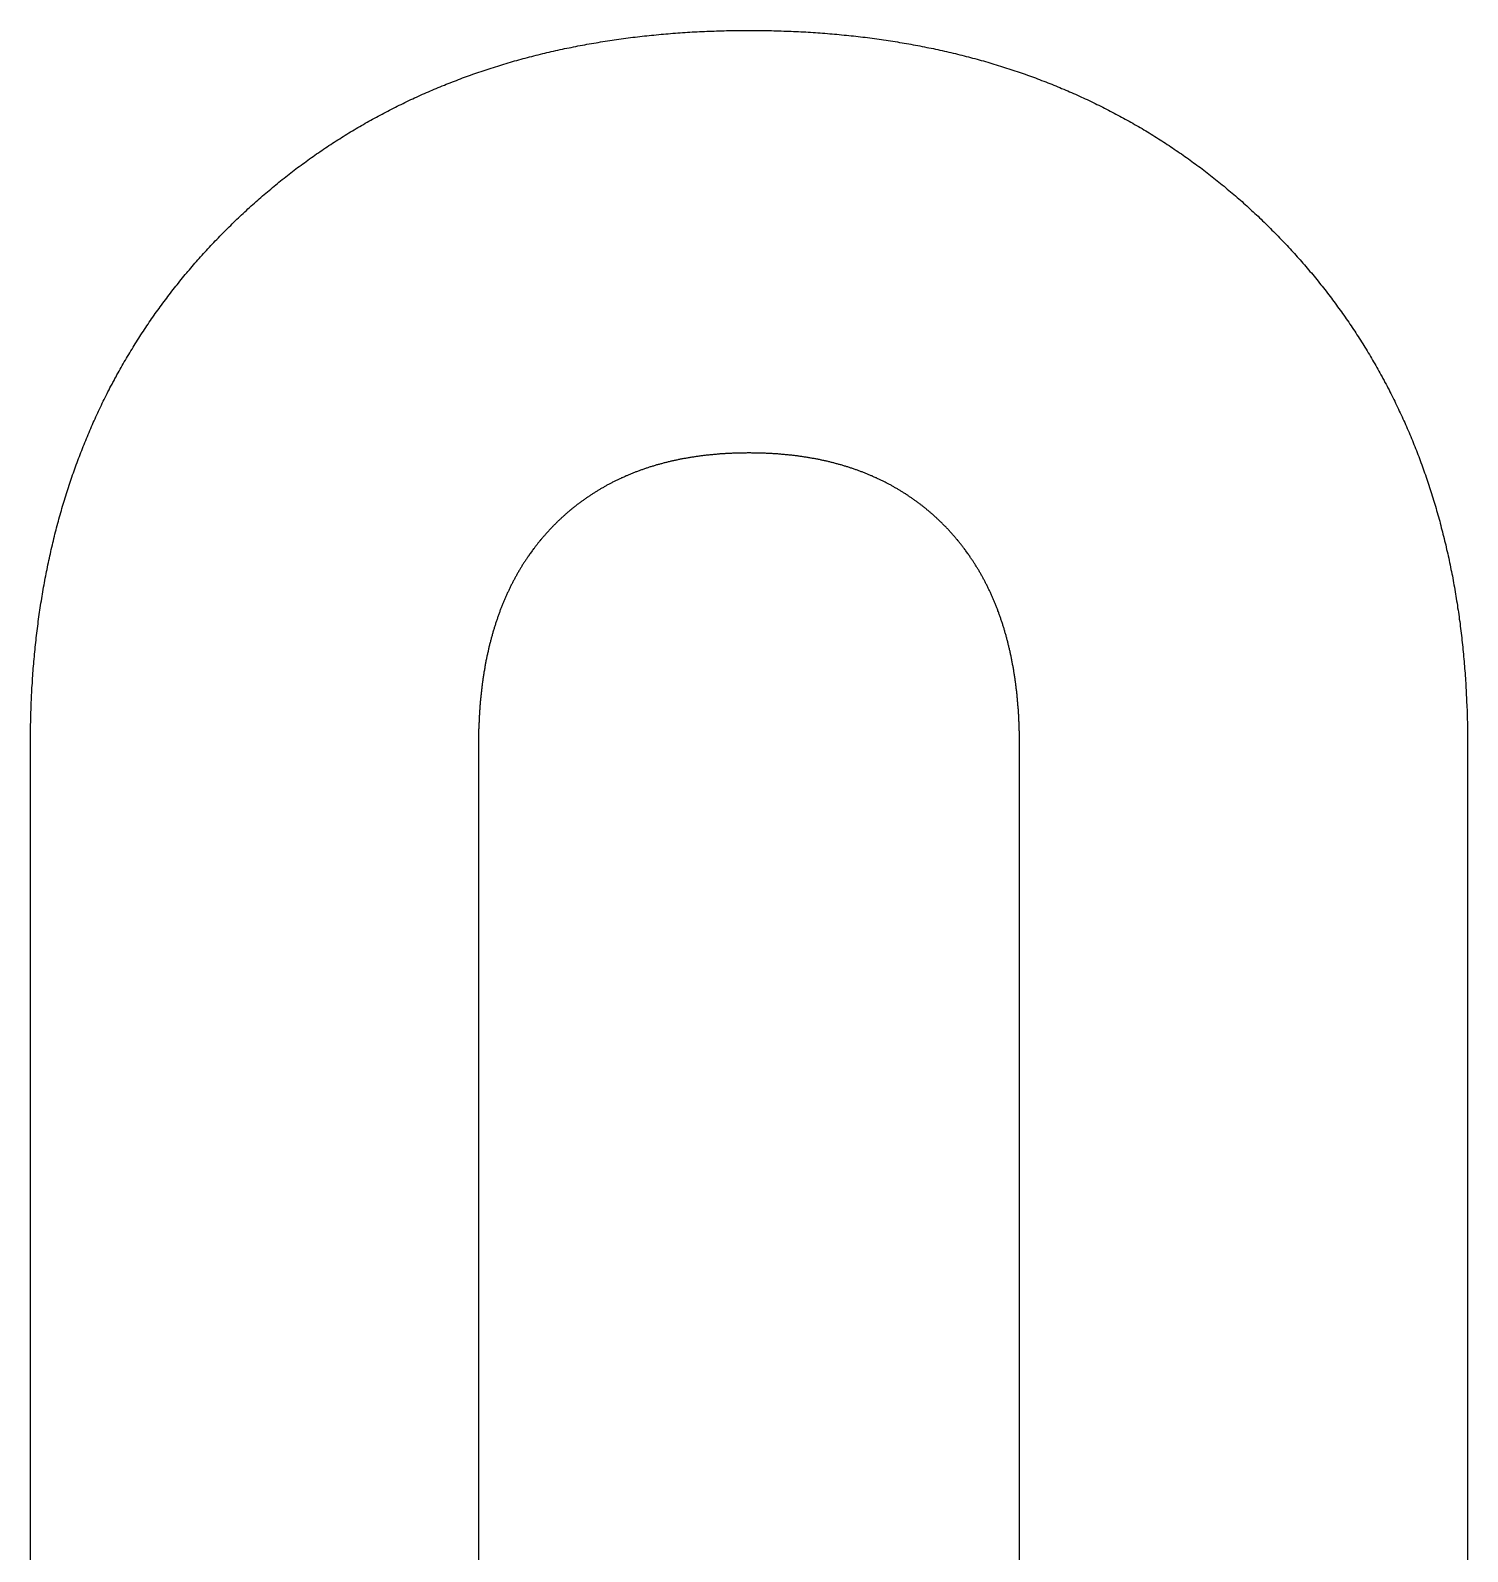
# Model space of a CAD drawing. Header units: millimetres. Extents: x -1211 to -100, y -1155 to 1320.
# Drawn here: x -761.5 to -749.36, y 1307.14 to 1320 of the extents above; entities that cross this region are included whole.
import ezdxf

# ---------------------------------------------------------------- set-up
doc = ezdxf.new("R2010")
doc.units = ezdxf.units.MM
doc.layers.get('0').update_dxf_attribs({"lineweight": 25, "true_color": 0xffffff})

msp = doc.modelspace()

# ---------------------------------------------------------------- linework, layer by layer
at = {"flags": 128}
for points in [[(-761.499, 1300.321), (-761.499, 1313.964), (-761.499, 1313.985), (-761.499, 1314.007), (-761.499, 1314.028), (-761.499, 1314.049), (-761.499, 1314.07), (-761.498, 1314.091), (-761.498, 1314.112), (-761.498, 1314.133), (-761.497, 1314.154), (-761.497, 1314.175), (-761.496, 1314.196), (-761.496, 1314.216), (-761.495, 1314.237), (-761.494, 1314.258), (-761.493, 1314.279), (-761.493, 1314.299), (-761.492, 1314.32), (-761.491, 1314.341), (-761.49, 1314.361), (-761.489, 1314.382), (-761.488, 1314.403), (-761.487, 1314.423), (-761.486, 1314.444), (-761.484, 1314.464), (-761.483, 1314.484), (-761.482, 1314.505), (-761.481, 1314.525), (-761.479, 1314.545), (-761.478, 1314.566), (-761.476, 1314.586), (-761.475, 1314.606), (-761.473, 1314.626), (-761.471, 1314.647), (-761.47, 1314.667), (-761.468, 1314.687), (-761.466, 1314.707), (-761.464, 1314.727), (-761.462, 1314.747), (-761.46, 1314.767), (-761.458, 1314.787), (-761.456, 1314.807), (-761.454, 1314.827), (-761.452, 1314.846), (-761.45, 1314.866), (-761.447, 1314.886), (-761.445, 1314.906), (-761.443, 1314.925), (-761.44, 1314.945), (-761.438, 1314.965), (-761.435, 1314.984), (-761.433, 1315.004), (-761.43, 1315.023), (-761.427, 1315.043), (-761.425, 1315.062), (-761.422, 1315.082), (-761.419, 1315.101), (-761.416, 1315.121), (-761.413, 1315.14), (-761.41, 1315.159), (-761.407, 1315.179), (-761.404, 1315.198), (-761.401, 1315.217), (-761.398, 1315.236), (-761.394, 1315.256), (-761.391, 1315.275), (-761.388, 1315.294), (-761.384, 1315.313), (-761.381, 1315.332), (-761.377, 1315.351), (-761.374, 1315.37), (-761.37, 1315.389), (-761.366, 1315.408), (-761.363, 1315.427), (-761.359, 1315.445), (-761.355, 1315.464), (-761.351, 1315.483), (-761.347, 1315.502), (-761.343, 1315.52), (-761.339, 1315.539), (-761.335, 1315.558), (-761.331, 1315.576), (-761.327, 1315.595), (-761.323, 1315.614), (-761.318, 1315.632), (-761.314, 1315.651), (-761.31, 1315.669), (-761.305, 1315.687), (-761.301, 1315.706), (-761.296, 1315.724), (-761.292, 1315.743), (-761.287, 1315.761), (-761.282, 1315.779), (-761.278, 1315.797), (-761.273, 1315.816), (-761.268, 1315.834), (-761.263, 1315.852), (-761.258, 1315.87), (-761.253, 1315.888), (-761.248, 1315.906), (-761.243, 1315.924), (-761.238, 1315.942), (-761.233, 1315.96), (-761.227, 1315.978), (-761.222, 1315.996), (-761.217, 1316.014), (-761.211, 1316.031), (-761.206, 1316.049), (-761.2, 1316.067), (-761.195, 1316.085), (-761.189, 1316.102), (-761.184, 1316.12), (-761.178, 1316.138), (-761.172, 1316.155), (-761.166, 1316.173), (-761.16, 1316.19), (-761.155, 1316.208), (-761.149, 1316.225), (-761.143, 1316.243), (-761.136, 1316.26), (-761.13, 1316.277), (-761.124, 1316.295), (-761.118, 1316.312), (-761.112, 1316.329), (-761.105, 1316.347), (-761.099, 1316.364), (-761.093, 1316.381), (-761.086, 1316.398), (-761.08, 1316.415), (-761.073, 1316.432), (-761.066, 1316.449), (-761.06, 1316.466), (-761.053, 1316.483), (-761.046, 1316.5), (-761.039, 1316.517), (-761.032, 1316.534), (-761.025, 1316.551), (-761.018, 1316.568), (-761.011, 1316.584), (-761.004, 1316.601), (-760.997, 1316.618), (-760.99, 1316.635), (-760.983, 1316.651), (-760.975, 1316.668), (-760.968, 1316.685), (-760.961, 1316.701), (-760.953, 1316.718), (-760.946, 1316.734), (-760.938, 1316.751), (-760.931, 1316.767), (-760.923, 1316.783), (-760.915, 1316.8), (-760.907, 1316.816), (-760.9, 1316.832), (-760.892, 1316.849), (-760.884, 1316.865), (-760.876, 1316.881), (-760.868, 1316.897), (-760.86, 1316.913), (-760.852, 1316.93), (-760.844, 1316.946), (-760.835, 1316.962), (-760.827, 1316.978), (-760.819, 1316.994), (-760.81, 1317.01), (-760.802, 1317.025), (-760.793, 1317.041), (-760.785, 1317.057), (-760.776, 1317.073), (-760.768, 1317.089), (-760.759, 1317.105), (-760.75, 1317.12), (-760.741, 1317.136), (-760.733, 1317.152), (-760.724, 1317.167), (-760.715, 1317.183), (-760.706, 1317.198), (-760.697, 1317.214), (-760.688, 1317.229), (-760.679, 1317.245), (-760.669, 1317.26), (-760.66, 1317.276), (-760.651, 1317.291), (-760.641, 1317.306), (-760.632, 1317.322), (-760.623, 1317.337), (-760.613, 1317.352), (-760.604, 1317.368), (-760.594, 1317.383), (-760.584, 1317.398), (-760.575, 1317.413), (-760.565, 1317.428), (-760.555, 1317.443), (-760.545, 1317.458), (-760.535, 1317.473), (-760.525, 1317.488), (-760.515, 1317.503), (-760.505, 1317.518), (-760.495, 1317.533), (-760.485, 1317.548), (-760.475, 1317.562), (-760.464, 1317.577), (-760.454, 1317.592), (-760.444, 1317.606), (-760.433, 1317.621), (-760.423, 1317.636), (-760.412, 1317.65), (-760.402, 1317.665), (-760.391, 1317.679), (-760.38, 1317.694), (-760.37, 1317.708), (-760.359, 1317.723), (-760.348, 1317.737), (-760.337, 1317.752), (-760.326, 1317.766), (-760.315, 1317.78), (-760.304, 1317.795), (-760.293, 1317.809), (-760.282, 1317.823), (-760.271, 1317.837), (-760.26, 1317.851), (-760.248, 1317.865), (-760.237, 1317.88), (-760.225, 1317.894), (-760.214, 1317.908), (-760.203, 1317.922), (-760.191, 1317.936), (-760.179, 1317.95), (-760.168, 1317.963), (-760.156, 1317.977), (-760.144, 1317.991), (-760.132, 1318.005), (-760.121, 1318.019), (-760.109, 1318.032), (-760.097, 1318.046), (-760.085, 1318.06), (-760.073, 1318.073), (-760.061, 1318.087), (-760.048, 1318.101), (-760.036, 1318.114), (-760.024, 1318.128), (-760.012, 1318.141), (-759.999, 1318.154), (-759.987, 1318.168), (-759.974, 1318.181), (-759.962, 1318.195), (-759.949, 1318.208), (-759.937, 1318.221), (-759.924, 1318.234), (-759.911, 1318.248), (-759.898, 1318.261), (-759.886, 1318.274), (-759.873, 1318.287), (-759.86, 1318.3), (-759.847, 1318.313), (-759.834, 1318.326), (-759.821, 1318.339), (-759.807, 1318.352), (-759.794, 1318.365), (-759.781, 1318.378), (-759.768, 1318.391), (-759.755, 1318.404), (-759.741, 1318.416), (-759.728, 1318.429), (-759.715, 1318.441), (-759.701, 1318.454), (-759.688, 1318.466), (-759.674, 1318.479), (-759.661, 1318.491), (-759.647, 1318.504), (-759.634, 1318.516), (-759.62, 1318.528), (-759.607, 1318.54), (-759.593, 1318.553), (-759.579, 1318.565), (-759.566, 1318.577), (-759.552, 1318.589), (-759.538, 1318.601), (-759.524, 1318.612), (-759.511, 1318.624), (-759.497, 1318.636), (-759.483, 1318.648), (-759.469, 1318.659), (-759.455, 1318.671), (-759.441, 1318.683), (-759.427, 1318.694), (-759.413, 1318.706), (-759.399, 1318.717), (-759.385, 1318.729), (-759.371, 1318.74), (-759.356, 1318.751), (-759.342, 1318.762), (-759.328, 1318.774), (-759.314, 1318.785), (-759.299, 1318.796), (-759.285, 1318.807), (-759.271, 1318.818), (-759.256, 1318.829), (-759.242, 1318.84), (-759.228, 1318.85), (-759.213, 1318.861), (-759.198, 1318.872), (-759.184, 1318.882), (-759.169, 1318.893), (-759.155, 1318.904), (-759.14, 1318.914), (-759.125, 1318.925), (-759.111, 1318.935), (-759.096, 1318.945), (-759.081, 1318.956), (-759.066, 1318.966), (-759.052, 1318.976), (-759.037, 1318.986), (-759.022, 1318.996), (-759.007, 1319.007), (-758.992, 1319.017), (-758.977, 1319.027), (-758.962, 1319.036), (-758.947, 1319.046), (-758.932, 1319.056), (-758.917, 1319.066), (-758.901, 1319.076), (-758.886, 1319.085), (-758.871, 1319.095), (-758.856, 1319.104), (-758.841, 1319.114), (-758.825, 1319.123), (-758.81, 1319.133), (-758.794, 1319.142), (-758.779, 1319.151), (-758.764, 1319.161), (-758.748, 1319.17), (-758.733, 1319.179), (-758.717, 1319.188), (-758.702, 1319.197), (-758.686, 1319.206), (-758.67, 1319.215), (-758.655, 1319.224), (-758.639, 1319.233), (-758.623, 1319.242), (-758.608, 1319.25), (-758.592, 1319.259), (-758.576, 1319.268), (-758.56, 1319.276), (-758.544, 1319.285), (-758.528, 1319.293), (-758.512, 1319.302), (-758.496, 1319.31), (-758.48, 1319.318), (-758.464, 1319.327), (-758.448, 1319.335), (-758.432, 1319.343), (-758.416, 1319.351), (-758.4, 1319.359), (-758.384, 1319.367), (-758.367, 1319.375), (-758.351, 1319.383), (-758.335, 1319.391), (-758.319, 1319.399), (-758.302, 1319.407), (-758.286, 1319.415), (-758.269, 1319.422), (-758.253, 1319.43), (-758.237, 1319.437), (-758.22, 1319.445), (-758.203, 1319.452), (-758.187, 1319.46), (-758.17, 1319.467), (-758.154, 1319.475), (-758.137, 1319.482), (-758.12, 1319.489), (-758.104, 1319.496), (-758.087, 1319.503), (-758.07, 1319.51), (-758.053, 1319.517), (-758.036, 1319.524), (-758.019, 1319.531), (-758.002, 1319.538), (-757.986, 1319.545), (-757.969, 1319.552), (-757.952, 1319.558), (-757.934, 1319.565), (-757.917, 1319.572), (-757.9, 1319.578), (-757.883, 1319.585), (-757.866, 1319.591), (-757.849, 1319.598), (-757.832, 1319.604), (-757.814, 1319.61), (-757.797, 1319.617), (-757.78, 1319.623), (-757.762, 1319.629), (-757.745, 1319.635), (-757.727, 1319.641), (-757.71, 1319.647), (-757.692, 1319.653), (-757.675, 1319.659), (-757.657, 1319.665), (-757.64, 1319.671), (-757.622, 1319.676), (-757.605, 1319.682), (-757.587, 1319.688), (-757.569, 1319.693), (-757.551, 1319.699), (-757.534, 1319.704), (-757.516, 1319.71), (-757.498, 1319.715), (-757.48, 1319.721), (-757.462, 1319.726), (-757.444, 1319.731), (-757.426, 1319.736), (-757.408, 1319.742), (-757.39, 1319.747), (-757.372, 1319.752), (-757.354, 1319.757), (-757.336, 1319.762), (-757.318, 1319.766), (-757.3, 1319.771), (-757.281, 1319.776), (-757.263, 1319.781), (-757.245, 1319.786), (-757.227, 1319.79), (-757.208, 1319.795), (-757.19, 1319.799), (-757.171, 1319.804), (-757.153, 1319.808), (-757.135, 1319.813), (-757.116, 1319.817), (-757.098, 1319.821), (-757.079, 1319.825), (-757.06, 1319.83), (-757.042, 1319.834), (-757.023, 1319.838), (-757.004, 1319.842), (-756.986, 1319.846), (-756.967, 1319.85), (-756.948, 1319.854), (-756.929, 1319.857), (-756.91, 1319.861), (-756.892, 1319.865), (-756.873, 1319.869), (-756.854, 1319.872), (-756.835, 1319.876), (-756.816, 1319.879), (-756.797, 1319.883), (-756.778, 1319.886), (-756.758, 1319.89), (-756.739, 1319.893), (-756.72, 1319.896), (-756.701, 1319.899), (-756.682, 1319.903), (-756.662, 1319.906), (-756.643, 1319.909), (-756.624, 1319.912), (-756.605, 1319.915), (-756.585, 1319.918), (-756.566, 1319.921), (-756.546, 1319.923), (-756.527, 1319.926), (-756.507, 1319.929), (-756.488, 1319.931), (-756.468, 1319.934), (-756.449, 1319.937), (-756.429, 1319.939), (-756.409, 1319.942), (-756.39, 1319.944), (-756.37, 1319.946), (-756.35, 1319.949), (-756.33, 1319.951), (-756.31, 1319.953), (-756.291, 1319.955), (-756.271, 1319.957), (-756.251, 1319.959), (-756.231, 1319.961), (-756.211, 1319.963), (-756.191, 1319.965), (-756.171, 1319.967), (-756.151, 1319.969), (-756.13, 1319.971), (-756.11, 1319.972), (-756.09, 1319.974), (-756.07, 1319.976), (-756.05, 1319.977), (-756.029, 1319.979), (-756.009, 1319.98), (-755.989, 1319.982), (-755.968, 1319.983), (-755.948, 1319.984), (-755.928, 1319.985), (-755.907, 1319.987), (-755.887, 1319.988), (-755.866, 1319.989), (-755.846, 1319.99), (-755.825, 1319.991), (-755.804, 1319.992), (-755.784, 1319.993), (-755.763, 1319.994), (-755.742, 1319.994), (-755.722, 1319.995), (-755.701, 1319.996), (-755.68, 1319.996), (-755.659, 1319.997), (-755.638, 1319.997), (-755.617, 1319.998), (-755.596, 1319.998), (-755.575, 1319.999), (-755.554, 1319.999), (-755.533, 1319.999), (-755.512, 1320), (-755.491, 1320), (-755.47, 1320), (-755.449, 1320), (-755.428, 1320), (-755.407, 1320), (-755.385, 1320), (-755.364, 1320), (-755.343, 1320), (-755.322, 1319.999), (-755.301, 1319.999), (-755.28, 1319.999), (-755.259, 1319.998), (-755.238, 1319.998), (-755.217, 1319.997), (-755.196, 1319.997), (-755.176, 1319.996), (-755.155, 1319.996), (-755.134, 1319.995), (-755.113, 1319.994), (-755.093, 1319.994), (-755.072, 1319.993), (-755.051, 1319.992), (-755.031, 1319.991), (-755.01, 1319.99), (-754.989, 1319.989), (-754.969, 1319.988), (-754.948, 1319.987), (-754.928, 1319.985), (-754.908, 1319.984), (-754.887, 1319.983), (-754.867, 1319.982), (-754.846, 1319.98), (-754.826, 1319.979), (-754.806, 1319.977), (-754.786, 1319.976), (-754.765, 1319.974), (-754.745, 1319.972), (-754.725, 1319.971), (-754.705, 1319.969), (-754.685, 1319.967), (-754.665, 1319.965), (-754.645, 1319.963), (-754.625, 1319.961), (-754.605, 1319.959), (-754.585, 1319.957), (-754.565, 1319.955), (-754.545, 1319.953), (-754.525, 1319.951), (-754.506, 1319.949), (-754.486, 1319.946), (-754.466, 1319.944), (-754.446, 1319.942), (-754.427, 1319.939), (-754.407, 1319.937), (-754.387, 1319.934), (-754.368, 1319.931), (-754.348, 1319.929), (-754.329, 1319.926), (-754.309, 1319.923), (-754.29, 1319.921), (-754.27, 1319.918), (-754.251, 1319.915), (-754.232, 1319.912), (-754.212, 1319.909), (-754.193, 1319.906), (-754.174, 1319.903), (-754.155, 1319.899), (-754.135, 1319.896), (-754.116, 1319.893), (-754.097, 1319.89), (-754.078, 1319.886), (-754.059, 1319.883), (-754.04, 1319.879), (-754.021, 1319.876), (-754.002, 1319.872), (-753.983, 1319.869), (-753.964, 1319.865), (-753.945, 1319.861), (-753.926, 1319.857), (-753.907, 1319.854), (-753.889, 1319.85), (-753.87, 1319.846), (-753.851, 1319.842), (-753.832, 1319.838), (-753.814, 1319.834), (-753.795, 1319.83), (-753.777, 1319.825), (-753.758, 1319.821), (-753.739, 1319.817), (-753.721, 1319.813), (-753.703, 1319.808), (-753.684, 1319.804), (-753.666, 1319.799), (-753.647, 1319.795), (-753.629, 1319.79), (-753.611, 1319.786), (-753.592, 1319.781), (-753.574, 1319.776), (-753.556, 1319.771), (-753.538, 1319.766), (-753.52, 1319.762), (-753.501, 1319.757), (-753.483, 1319.752), (-753.465, 1319.747), (-753.447, 1319.742), (-753.429, 1319.736), (-753.411, 1319.731), (-753.393, 1319.726), (-753.375, 1319.721), (-753.358, 1319.715), (-753.34, 1319.71), (-753.322, 1319.704), (-753.304, 1319.699), (-753.286, 1319.693), (-753.269, 1319.688), (-753.251, 1319.682), (-753.233, 1319.676), (-753.216, 1319.671), (-753.198, 1319.665), (-753.181, 1319.659), (-753.163, 1319.653), (-753.146, 1319.647), (-753.128, 1319.641), (-753.111, 1319.635), (-753.093, 1319.629), (-753.076, 1319.623), (-753.059, 1319.617), (-753.041, 1319.61), (-753.024, 1319.604), (-753.007, 1319.598), (-752.99, 1319.591), (-752.972, 1319.585), (-752.955, 1319.578), (-752.938, 1319.572), (-752.921, 1319.565), (-752.904, 1319.558), (-752.887, 1319.552), (-752.87, 1319.545), (-752.853, 1319.538), (-752.836, 1319.531), (-752.819, 1319.524), (-752.802, 1319.517), (-752.786, 1319.51), (-752.769, 1319.503), (-752.752, 1319.496), (-752.735, 1319.489), (-752.719, 1319.482), (-752.702, 1319.475), (-752.685, 1319.467), (-752.669, 1319.46), (-752.652, 1319.452), (-752.636, 1319.445), (-752.619, 1319.437), (-752.603, 1319.43), (-752.586, 1319.422), (-752.57, 1319.415), (-752.553, 1319.407), (-752.537, 1319.399), (-752.521, 1319.391), (-752.504, 1319.383), (-752.488, 1319.375), (-752.472, 1319.367), (-752.456, 1319.359), (-752.439, 1319.351), (-752.423, 1319.343), (-752.407, 1319.335), (-752.391, 1319.327), (-752.375, 1319.318), (-752.359, 1319.31), (-752.343, 1319.302), (-752.327, 1319.293), (-752.311, 1319.285), (-752.295, 1319.276), (-752.28, 1319.268), (-752.264, 1319.259), (-752.248, 1319.25), (-752.232, 1319.242), (-752.217, 1319.233), (-752.201, 1319.224), (-752.185, 1319.215), (-752.17, 1319.206), (-752.154, 1319.197), (-752.138, 1319.188), (-752.123, 1319.179), (-752.107, 1319.17), (-752.092, 1319.161), (-752.076, 1319.151), (-752.061, 1319.142), (-752.046, 1319.133), (-752.03, 1319.123), (-752.015, 1319.114), (-752, 1319.104), (-751.984, 1319.095), (-751.969, 1319.085), (-751.954, 1319.076), (-751.939, 1319.066), (-751.924, 1319.056), (-751.909, 1319.046), (-751.894, 1319.036), (-751.879, 1319.027), (-751.864, 1319.017), (-751.849, 1319.007), (-751.834, 1318.996), (-751.819, 1318.986), (-751.804, 1318.976), (-751.789, 1318.966), (-751.774, 1318.956), (-751.76, 1318.945), (-751.745, 1318.935), (-751.73, 1318.925), (-751.715, 1318.914), (-751.701, 1318.904), (-751.686, 1318.893), (-751.672, 1318.882), (-751.657, 1318.872), (-751.643, 1318.861), (-751.628, 1318.85), (-751.614, 1318.84), (-751.599, 1318.829), (-751.585, 1318.818), (-751.57, 1318.807), (-751.556, 1318.796), (-751.542, 1318.785), (-751.527, 1318.774), (-751.513, 1318.762), (-751.499, 1318.751), (-751.485, 1318.74), (-751.471, 1318.729), (-751.457, 1318.717), (-751.443, 1318.706), (-751.429, 1318.694), (-751.414, 1318.683), (-751.401, 1318.671), (-751.387, 1318.659), (-751.373, 1318.648), (-751.359, 1318.636), (-751.345, 1318.624), (-751.331, 1318.612), (-751.317, 1318.601), (-751.304, 1318.589), (-751.29, 1318.577), (-751.276, 1318.565), (-751.262, 1318.553), (-751.249, 1318.54), (-751.235, 1318.528), (-751.222, 1318.516), (-751.208, 1318.504), (-751.195, 1318.491), (-751.181, 1318.479), (-751.168, 1318.466), (-751.154, 1318.454), (-751.141, 1318.441), (-751.127, 1318.429), (-751.114, 1318.416), (-751.101, 1318.404), (-751.088, 1318.391), (-751.074, 1318.378), (-751.061, 1318.365), (-751.048, 1318.352), (-751.035, 1318.339), (-751.022, 1318.326), (-751.009, 1318.313), (-750.996, 1318.3), (-750.983, 1318.287), (-750.97, 1318.274), (-750.957, 1318.261), (-750.944, 1318.248), (-750.932, 1318.234), (-750.919, 1318.221), (-750.906, 1318.208), (-750.894, 1318.195), (-750.881, 1318.181), (-750.869, 1318.168), (-750.856, 1318.154), (-750.844, 1318.141), (-750.832, 1318.128), (-750.819, 1318.114), (-750.807, 1318.101), (-750.795, 1318.087), (-750.783, 1318.073), (-750.771, 1318.06), (-750.759, 1318.046), (-750.747, 1318.032), (-750.735, 1318.019), (-750.723, 1318.005), (-750.711, 1317.991), (-750.7, 1317.977), (-750.688, 1317.963), (-750.676, 1317.95), (-750.665, 1317.936), (-750.653, 1317.922), (-750.641, 1317.908), (-750.63, 1317.894), (-750.619, 1317.88), (-750.607, 1317.865), (-750.596, 1317.851), (-750.585, 1317.837), (-750.574, 1317.823), (-750.562, 1317.809), (-750.551, 1317.795), (-750.54, 1317.78), (-750.529, 1317.766), (-750.518, 1317.752), (-750.507, 1317.737), (-750.497, 1317.723), (-750.486, 1317.708), (-750.475, 1317.694), (-750.464, 1317.679), (-750.454, 1317.665), (-750.443, 1317.65), (-750.433, 1317.636), (-750.422, 1317.621), (-750.412, 1317.606), (-750.401, 1317.592), (-750.391, 1317.577), (-750.381, 1317.562), (-750.371, 1317.548), (-750.36, 1317.533), (-750.35, 1317.518), (-750.34, 1317.503), (-750.33, 1317.488), (-750.32, 1317.473), (-750.31, 1317.458), (-750.301, 1317.443), (-750.291, 1317.428), (-750.281, 1317.413), (-750.271, 1317.398), (-750.262, 1317.383), (-750.252, 1317.368), (-750.242, 1317.352), (-750.233, 1317.337), (-750.223, 1317.322), (-750.214, 1317.306), (-750.205, 1317.291), (-750.195, 1317.276), (-750.186, 1317.26), (-750.177, 1317.245), (-750.168, 1317.229), (-750.159, 1317.214), (-750.15, 1317.198), (-750.141, 1317.183), (-750.132, 1317.167), (-750.123, 1317.152), (-750.114, 1317.136), (-750.105, 1317.12), (-750.097, 1317.105), (-750.088, 1317.089), (-750.079, 1317.073), (-750.071, 1317.057), (-750.062, 1317.041), (-750.054, 1317.025), (-750.045, 1317.01), (-750.037, 1316.994), (-750.029, 1316.978), (-750.02, 1316.962), (-750.012, 1316.946), (-750.004, 1316.93), (-749.996, 1316.913), (-749.988, 1316.897), (-749.98, 1316.881), (-749.972, 1316.865), (-749.964, 1316.849), (-749.956, 1316.832), (-749.948, 1316.816), (-749.94, 1316.8), (-749.933, 1316.783), (-749.925, 1316.767), (-749.917, 1316.751), (-749.91, 1316.734), (-749.902, 1316.718), (-749.895, 1316.701), (-749.887, 1316.685), (-749.88, 1316.668), (-749.873, 1316.651), (-749.866, 1316.635), (-749.858, 1316.618), (-749.851, 1316.601), (-749.844, 1316.584), (-749.837, 1316.568), (-749.83, 1316.551), (-749.823, 1316.534), (-749.816, 1316.517), (-749.809, 1316.5), (-749.803, 1316.483), (-749.796, 1316.466), (-749.789, 1316.449), (-749.783, 1316.432), (-749.776, 1316.415), (-749.769, 1316.398), (-749.763, 1316.381), (-749.757, 1316.364), (-749.75, 1316.347), (-749.744, 1316.329), (-749.738, 1316.312), (-749.731, 1316.295), (-749.725, 1316.277), (-749.719, 1316.26), (-749.713, 1316.243), (-749.707, 1316.225), (-749.701, 1316.208), (-749.695, 1316.19), (-749.689, 1316.173), (-749.683, 1316.155), (-749.678, 1316.138), (-749.672, 1316.12), (-749.666, 1316.102), (-749.661, 1316.085), (-749.655, 1316.067), (-749.65, 1316.049), (-749.644, 1316.031), (-749.639, 1316.014), (-749.633, 1315.996), (-749.628, 1315.978), (-749.623, 1315.96), (-749.618, 1315.942), (-749.612, 1315.924), (-749.607, 1315.906), (-749.602, 1315.888), (-749.597, 1315.87), (-749.592, 1315.852), (-749.587, 1315.834), (-749.583, 1315.816), (-749.578, 1315.797), (-749.573, 1315.779), (-749.568, 1315.761), (-749.564, 1315.743), (-749.559, 1315.724), (-749.555, 1315.706), (-749.55, 1315.687), (-749.546, 1315.669), (-749.541, 1315.651), (-749.537, 1315.632), (-749.533, 1315.614), (-749.529, 1315.595), (-749.524, 1315.576), (-749.52, 1315.558), (-749.516, 1315.539), (-749.512, 1315.52), (-749.508, 1315.502), (-749.504, 1315.483), (-749.5, 1315.464), (-749.497, 1315.445), (-749.493, 1315.427), (-749.489, 1315.408), (-749.485, 1315.389), (-749.482, 1315.37), (-749.478, 1315.351), (-749.475, 1315.332), (-749.471, 1315.313), (-749.468, 1315.294), (-749.465, 1315.275), (-749.461, 1315.256), (-749.458, 1315.236), (-749.455, 1315.217), (-749.452, 1315.198), (-749.449, 1315.179), (-749.445, 1315.159), (-749.442, 1315.14), (-749.44, 1315.121), (-749.437, 1315.101), (-749.434, 1315.082), (-749.431, 1315.062), (-749.428, 1315.043), (-749.426, 1315.023), (-749.423, 1315.004), (-749.42, 1314.984), (-749.418, 1314.965), (-749.415, 1314.945), (-749.413, 1314.925), (-749.411, 1314.906), (-749.408, 1314.886), (-749.406, 1314.866), (-749.404, 1314.846), (-749.402, 1314.827), (-749.399, 1314.807), (-749.397, 1314.787), (-749.395, 1314.767), (-749.393, 1314.747), (-749.391, 1314.727), (-749.39, 1314.707), (-749.388, 1314.687), (-749.386, 1314.667), (-749.384, 1314.647), (-749.383, 1314.626), (-749.381, 1314.606), (-749.379, 1314.586), (-749.378, 1314.566), (-749.376, 1314.545), (-749.375, 1314.525), (-749.374, 1314.505), (-749.372, 1314.484), (-749.371, 1314.464), (-749.37, 1314.444), (-749.369, 1314.423), (-749.368, 1314.403), (-749.367, 1314.382), (-749.366, 1314.361), (-749.365, 1314.341), (-749.364, 1314.32), (-749.363, 1314.299), (-749.362, 1314.279), (-749.361, 1314.258), (-749.361, 1314.237), (-749.36, 1314.216), (-749.359, 1314.196), (-749.359, 1314.175), (-749.358, 1314.154), (-749.358, 1314.133), (-749.358, 1314.112), (-749.357, 1314.091), (-749.357, 1314.07), (-749.357, 1314.049), (-749.357, 1314.028), (-749.356, 1314.007), (-749.356, 1313.985), (-749.356, 1313.964), (-749.356, 1300.321)], [(-753.142, 1300.321), (-753.142, 1313.964), (-753.142, 1313.973), (-753.142, 1313.983), (-753.142, 1313.992), (-753.142, 1314.001), (-753.142, 1314.01), (-753.142, 1314.019), (-753.143, 1314.028), (-753.143, 1314.037), (-753.143, 1314.046), (-753.143, 1314.056), (-753.143, 1314.065), (-753.143, 1314.074), (-753.144, 1314.083), (-753.144, 1314.092), (-753.144, 1314.101), (-753.144, 1314.11), (-753.145, 1314.118), (-753.145, 1314.127), (-753.145, 1314.136), (-753.146, 1314.145), (-753.146, 1314.154), (-753.147, 1314.163), (-753.147, 1314.172), (-753.147, 1314.181), (-753.148, 1314.189), (-753.148, 1314.198), (-753.149, 1314.207), (-753.149, 1314.216), (-753.15, 1314.224), (-753.15, 1314.233), (-753.151, 1314.242), (-753.152, 1314.251), (-753.152, 1314.259), (-753.153, 1314.268), (-753.153, 1314.277), (-753.154, 1314.285), (-753.155, 1314.294), (-753.155, 1314.302), (-753.156, 1314.311), (-753.157, 1314.32), (-753.158, 1314.328), (-753.158, 1314.337), (-753.159, 1314.345), (-753.16, 1314.354), (-753.161, 1314.362), (-753.162, 1314.371), (-753.163, 1314.379), (-753.163, 1314.387), (-753.164, 1314.396), (-753.165, 1314.404), (-753.166, 1314.413), (-753.167, 1314.421), (-753.168, 1314.429), (-753.169, 1314.438), (-753.17, 1314.446), (-753.171, 1314.454), (-753.172, 1314.463), (-753.173, 1314.471), (-753.174, 1314.479), (-753.175, 1314.487), (-753.177, 1314.496), (-753.178, 1314.504), (-753.179, 1314.512), (-753.18, 1314.52), (-753.181, 1314.528), (-753.182, 1314.536), (-753.184, 1314.544), (-753.185, 1314.553), (-753.186, 1314.561), (-753.187, 1314.569), (-753.189, 1314.577), (-753.19, 1314.585), (-753.191, 1314.593), (-753.193, 1314.601), (-753.194, 1314.609), (-753.196, 1314.617), (-753.197, 1314.625), (-753.198, 1314.633), (-753.2, 1314.641), (-753.201, 1314.649), (-753.203, 1314.656), (-753.204, 1314.664), (-753.206, 1314.672), (-753.207, 1314.68), (-753.209, 1314.688), (-753.211, 1314.696), (-753.212, 1314.703), (-753.214, 1314.711), (-753.215, 1314.719), (-753.217, 1314.727), (-753.219, 1314.734), (-753.22, 1314.742), (-753.222, 1314.75), (-753.224, 1314.758), (-753.226, 1314.765), (-753.227, 1314.773), (-753.229, 1314.781), (-753.231, 1314.788), (-753.233, 1314.796), (-753.235, 1314.803), (-753.237, 1314.811), (-753.238, 1314.818), (-753.24, 1314.826), (-753.242, 1314.833), (-753.244, 1314.841), (-753.246, 1314.848), (-753.248, 1314.856), (-753.25, 1314.863), (-753.252, 1314.871), (-753.254, 1314.878), (-753.256, 1314.886), (-753.258, 1314.893), (-753.26, 1314.9), (-753.262, 1314.908), (-753.265, 1314.915), (-753.267, 1314.922), (-753.269, 1314.93), (-753.271, 1314.937), (-753.273, 1314.944), (-753.275, 1314.951), (-753.278, 1314.959), (-753.28, 1314.966), (-753.282, 1314.973), (-753.284, 1314.98), (-753.287, 1314.988), (-753.289, 1314.995), (-753.291, 1315.002), (-753.294, 1315.009), (-753.296, 1315.016), (-753.299, 1315.023), (-753.301, 1315.03), (-753.303, 1315.037), (-753.306, 1315.044), (-753.308, 1315.051), (-753.311, 1315.058), (-753.313, 1315.065), (-753.316, 1315.072), (-753.318, 1315.079), (-753.321, 1315.086), (-753.324, 1315.093), (-753.326, 1315.1), (-753.329, 1315.107), (-753.331, 1315.114), (-753.334, 1315.121), (-753.337, 1315.128), (-753.34, 1315.134), (-753.342, 1315.141), (-753.345, 1315.148), (-753.348, 1315.155), (-753.35, 1315.162), (-753.353, 1315.168), (-753.356, 1315.175), (-753.359, 1315.182), (-753.362, 1315.188), (-753.365, 1315.195), (-753.368, 1315.202), (-753.37, 1315.208), (-753.373, 1315.215), (-753.376, 1315.222), (-753.379, 1315.228), (-753.382, 1315.235), (-753.385, 1315.241), (-753.388, 1315.248), (-753.391, 1315.254), (-753.394, 1315.261), (-753.397, 1315.267), (-753.4, 1315.274), (-753.404, 1315.28), (-753.407, 1315.287), (-753.41, 1315.293), (-753.413, 1315.3), (-753.416, 1315.306), (-753.419, 1315.313), (-753.423, 1315.319), (-753.426, 1315.325), (-753.429, 1315.332), (-753.432, 1315.338), (-753.436, 1315.344), (-753.439, 1315.351), (-753.442, 1315.357), (-753.446, 1315.363), (-753.449, 1315.369), (-753.452, 1315.376), (-753.456, 1315.382), (-753.459, 1315.388), (-753.463, 1315.394), (-753.466, 1315.4), (-753.469, 1315.406), (-753.473, 1315.413), (-753.476, 1315.419), (-753.48, 1315.425), (-753.484, 1315.431), (-753.487, 1315.437), (-753.491, 1315.443), (-753.494, 1315.449), (-753.498, 1315.455), (-753.502, 1315.461), (-753.505, 1315.467), (-753.509, 1315.473), (-753.513, 1315.479), (-753.516, 1315.485), (-753.52, 1315.491), (-753.524, 1315.497), (-753.528, 1315.502), (-753.531, 1315.508), (-753.535, 1315.514), (-753.539, 1315.52), (-753.543, 1315.526), (-753.547, 1315.532), (-753.551, 1315.537), (-753.555, 1315.543), (-753.558, 1315.549), (-753.562, 1315.555), (-753.566, 1315.56), (-753.57, 1315.566), (-753.574, 1315.572), (-753.578, 1315.577), (-753.582, 1315.583), (-753.586, 1315.589), (-753.59, 1315.594), (-753.595, 1315.6), (-753.599, 1315.606), (-753.603, 1315.611), (-753.607, 1315.617), (-753.611, 1315.622), (-753.615, 1315.628), (-753.619, 1315.633), (-753.624, 1315.639), (-753.628, 1315.644), (-753.632, 1315.65), (-753.636, 1315.655), (-753.641, 1315.66), (-753.645, 1315.666), (-753.649, 1315.671), (-753.654, 1315.677), (-753.658, 1315.682), (-753.662, 1315.687), (-753.667, 1315.693), (-753.671, 1315.698), (-753.676, 1315.703), (-753.68, 1315.709), (-753.685, 1315.714), (-753.689, 1315.719), (-753.694, 1315.724), (-753.698, 1315.729), (-753.703, 1315.735), (-753.707, 1315.74), (-753.712, 1315.745), (-753.716, 1315.75), (-753.721, 1315.755), (-753.726, 1315.76), (-753.73, 1315.765), (-753.735, 1315.771), (-753.74, 1315.776), (-753.744, 1315.781), (-753.749, 1315.786), (-753.754, 1315.791), (-753.759, 1315.796), (-753.763, 1315.801), (-753.768, 1315.806), (-753.773, 1315.811), (-753.778, 1315.815), (-753.783, 1315.82), (-753.788, 1315.825), (-753.792, 1315.83), (-753.797, 1315.835), (-753.802, 1315.84), (-753.807, 1315.845), (-753.812, 1315.849), (-753.817, 1315.854), (-753.822, 1315.859), (-753.827, 1315.864), (-753.832, 1315.868), (-753.837, 1315.873), (-753.842, 1315.878), (-753.847, 1315.882), (-753.852, 1315.887), (-753.857, 1315.891), (-753.862, 1315.896), (-753.867, 1315.901), (-753.872, 1315.905), (-753.877, 1315.91), (-753.882, 1315.914), (-753.888, 1315.919), (-753.893, 1315.923), (-753.898, 1315.928), (-753.903, 1315.932), (-753.908, 1315.936), (-753.913, 1315.941), (-753.919, 1315.945), (-753.924, 1315.949), (-753.929, 1315.954), (-753.934, 1315.958), (-753.94, 1315.962), (-753.945, 1315.967), (-753.95, 1315.971), (-753.956, 1315.975), (-753.961, 1315.979), (-753.966, 1315.984), (-753.972, 1315.988), (-753.977, 1315.992), (-753.982, 1315.996), (-753.988, 1316), (-753.993, 1316.004), (-753.999, 1316.008), (-754.004, 1316.012), (-754.01, 1316.016), (-754.015, 1316.02), (-754.02, 1316.024), (-754.026, 1316.028), (-754.032, 1316.032), (-754.037, 1316.036), (-754.043, 1316.04), (-754.048, 1316.044), (-754.054, 1316.048), (-754.059, 1316.052), (-754.065, 1316.056), (-754.071, 1316.059), (-754.076, 1316.063), (-754.082, 1316.067), (-754.087, 1316.071), (-754.093, 1316.074), (-754.099, 1316.078), (-754.104, 1316.082), (-754.11, 1316.086), (-754.116, 1316.089), (-754.122, 1316.093), (-754.127, 1316.096), (-754.133, 1316.1), (-754.139, 1316.104), (-754.145, 1316.107), (-754.151, 1316.111), (-754.156, 1316.114), (-754.162, 1316.118), (-754.168, 1316.121), (-754.174, 1316.125), (-754.18, 1316.128), (-754.186, 1316.132), (-754.192, 1316.135), (-754.198, 1316.138), (-754.204, 1316.142), (-754.21, 1316.145), (-754.215, 1316.148), (-754.221, 1316.152), (-754.227, 1316.155), (-754.233, 1316.158), (-754.24, 1316.162), (-754.246, 1316.165), (-754.252, 1316.168), (-754.258, 1316.171), (-754.264, 1316.174), (-754.27, 1316.177), (-754.276, 1316.181), (-754.282, 1316.184), (-754.288, 1316.187), (-754.294, 1316.19), (-754.301, 1316.193), (-754.307, 1316.196), (-754.313, 1316.199), (-754.319, 1316.202), (-754.325, 1316.205), (-754.332, 1316.208), (-754.338, 1316.211), (-754.344, 1316.214), (-754.35, 1316.217), (-754.357, 1316.219), (-754.363, 1316.222), (-754.369, 1316.225), (-754.376, 1316.228), (-754.382, 1316.231), (-754.388, 1316.234), (-754.395, 1316.236), (-754.401, 1316.239), (-754.408, 1316.242), (-754.414, 1316.244), (-754.42, 1316.247), (-754.427, 1316.25), (-754.433, 1316.252), (-754.44, 1316.255), (-754.446, 1316.258), (-754.453, 1316.26), (-754.459, 1316.263), (-754.466, 1316.265), (-754.472, 1316.268), (-754.479, 1316.27), (-754.486, 1316.273), (-754.492, 1316.275), (-754.499, 1316.278), (-754.505, 1316.28), (-754.512, 1316.283), (-754.519, 1316.285), (-754.525, 1316.287), (-754.532, 1316.29), (-754.539, 1316.292), (-754.545, 1316.294), (-754.552, 1316.297), (-754.559, 1316.299), (-754.566, 1316.301), (-754.572, 1316.303), (-754.579, 1316.306), (-754.586, 1316.308), (-754.593, 1316.31), (-754.6, 1316.312), (-754.606, 1316.314), (-754.613, 1316.316), (-754.62, 1316.318), (-754.627, 1316.32), (-754.634, 1316.322), (-754.641, 1316.325), (-754.648, 1316.327), (-754.655, 1316.329), (-754.662, 1316.33), (-754.669, 1316.332), (-754.675, 1316.334), (-754.682, 1316.336), (-754.689, 1316.338), (-754.697, 1316.34), (-754.704, 1316.342), (-754.711, 1316.344), (-754.718, 1316.346), (-754.725, 1316.347), (-754.732, 1316.349), (-754.739, 1316.351), (-754.746, 1316.353), (-754.753, 1316.354), (-754.76, 1316.356), (-754.767, 1316.358), (-754.775, 1316.359), (-754.782, 1316.361), (-754.789, 1316.363), (-754.796, 1316.364), (-754.803, 1316.366), (-754.811, 1316.367), (-754.818, 1316.369), (-754.825, 1316.37), (-754.833, 1316.372), (-754.84, 1316.373), (-754.847, 1316.375), (-754.854, 1316.376), (-754.862, 1316.378), (-754.869, 1316.379), (-754.877, 1316.381), (-754.884, 1316.382), (-754.891, 1316.383), (-754.899, 1316.385), (-754.906, 1316.386), (-754.914, 1316.387), (-754.921, 1316.388), (-754.929, 1316.39), (-754.936, 1316.391), (-754.944, 1316.392), (-754.951, 1316.393), (-754.959, 1316.394), (-754.966, 1316.396), (-754.974, 1316.397), (-754.981, 1316.398), (-754.989, 1316.399), (-754.996, 1316.4), (-755.004, 1316.401), (-755.012, 1316.402), (-755.019, 1316.403), (-755.027, 1316.404), (-755.035, 1316.405), (-755.042, 1316.406), (-755.05, 1316.407), (-755.058, 1316.408), (-755.065, 1316.409), (-755.073, 1316.41), (-755.081, 1316.41), (-755.089, 1316.411), (-755.096, 1316.412), (-755.104, 1316.413), (-755.112, 1316.414), (-755.12, 1316.414), (-755.128, 1316.415), (-755.136, 1316.416), (-755.143, 1316.417), (-755.151, 1316.417), (-755.159, 1316.418), (-755.167, 1316.419), (-755.175, 1316.419), (-755.183, 1316.42), (-755.191, 1316.42), (-755.199, 1316.421), (-755.207, 1316.421), (-755.215, 1316.422), (-755.223, 1316.422), (-755.231, 1316.423), (-755.239, 1316.423), (-755.247, 1316.424), (-755.255, 1316.424), (-755.263, 1316.425), (-755.271, 1316.425), (-755.279, 1316.425), (-755.288, 1316.426), (-755.296, 1316.426), (-755.304, 1316.426), (-755.312, 1316.427), (-755.32, 1316.427), (-755.328, 1316.427), (-755.337, 1316.427), (-755.345, 1316.428), (-755.353, 1316.428), (-755.361, 1316.428), (-755.37, 1316.428), (-755.378, 1316.428), (-755.386, 1316.428), (-755.394, 1316.428), (-755.403, 1316.428), (-755.411, 1316.429), (-755.419, 1316.429), (-755.428, 1316.429), (-755.436, 1316.429), (-755.444, 1316.429), (-755.453, 1316.428), (-755.461, 1316.428), (-755.469, 1316.428), (-755.478, 1316.428), (-755.486, 1316.428), (-755.494, 1316.428), (-755.503, 1316.428), (-755.511, 1316.428), (-755.519, 1316.427), (-755.527, 1316.427), (-755.535, 1316.427), (-755.544, 1316.427), (-755.552, 1316.426), (-755.56, 1316.426), (-755.568, 1316.426), (-755.576, 1316.425), (-755.584, 1316.425), (-755.592, 1316.425), (-755.6, 1316.424), (-755.608, 1316.424), (-755.617, 1316.423), (-755.625, 1316.423), (-755.633, 1316.422), (-755.641, 1316.422), (-755.649, 1316.421), (-755.657, 1316.421), (-755.665, 1316.42), (-755.673, 1316.42), (-755.68, 1316.419), (-755.688, 1316.419), (-755.696, 1316.418), (-755.704, 1316.417), (-755.712, 1316.417), (-755.72, 1316.416), (-755.728, 1316.415), (-755.736, 1316.414), (-755.743, 1316.414), (-755.751, 1316.413), (-755.759, 1316.412), (-755.767, 1316.411), (-755.775, 1316.41), (-755.782, 1316.41), (-755.79, 1316.409), (-755.798, 1316.408), (-755.806, 1316.407), (-755.813, 1316.406), (-755.821, 1316.405), (-755.829, 1316.404), (-755.836, 1316.403), (-755.844, 1316.402), (-755.852, 1316.401), (-755.859, 1316.4), (-755.867, 1316.399), (-755.874, 1316.398), (-755.882, 1316.397), (-755.889, 1316.396), (-755.897, 1316.394), (-755.904, 1316.393), (-755.912, 1316.392), (-755.92, 1316.391), (-755.927, 1316.39), (-755.934, 1316.388), (-755.942, 1316.387), (-755.949, 1316.386), (-755.957, 1316.385), (-755.964, 1316.383), (-755.972, 1316.382), (-755.979, 1316.381), (-755.986, 1316.379), (-755.994, 1316.378), (-756.001, 1316.376), (-756.008, 1316.375), (-756.016, 1316.373), (-756.023, 1316.372), (-756.03, 1316.37), (-756.038, 1316.369), (-756.045, 1316.367), (-756.052, 1316.366), (-756.059, 1316.364), (-756.067, 1316.363), (-756.074, 1316.361), (-756.081, 1316.359), (-756.088, 1316.358), (-756.095, 1316.356), (-756.102, 1316.354), (-756.11, 1316.353), (-756.117, 1316.351), (-756.124, 1316.349), (-756.131, 1316.347), (-756.138, 1316.346), (-756.145, 1316.344), (-756.152, 1316.342), (-756.159, 1316.34), (-756.166, 1316.338), (-756.173, 1316.336), (-756.18, 1316.334), (-756.187, 1316.332), (-756.194, 1316.33), (-756.201, 1316.329), (-756.208, 1316.327), (-756.215, 1316.325), (-756.222, 1316.322), (-756.229, 1316.32), (-756.235, 1316.318), (-756.242, 1316.316), (-756.249, 1316.314), (-756.256, 1316.312), (-756.263, 1316.31), (-756.27, 1316.308), (-756.276, 1316.306), (-756.283, 1316.303), (-756.29, 1316.301), (-756.297, 1316.299), (-756.303, 1316.297), (-756.31, 1316.294), (-756.317, 1316.292), (-756.324, 1316.29), (-756.33, 1316.287), (-756.337, 1316.285), (-756.344, 1316.283), (-756.35, 1316.28), (-756.357, 1316.278), (-756.363, 1316.275), (-756.37, 1316.273), (-756.377, 1316.27), (-756.383, 1316.268), (-756.39, 1316.265), (-756.396, 1316.263), (-756.403, 1316.26), (-756.409, 1316.258), (-756.416, 1316.255), (-756.422, 1316.252), (-756.429, 1316.25), (-756.435, 1316.247), (-756.442, 1316.244), (-756.448, 1316.242), (-756.454, 1316.239), (-756.461, 1316.236), (-756.467, 1316.234), (-756.474, 1316.231), (-756.48, 1316.228), (-756.486, 1316.225), (-756.493, 1316.222), (-756.499, 1316.219), (-756.505, 1316.217), (-756.511, 1316.214), (-756.518, 1316.211), (-756.524, 1316.208), (-756.53, 1316.205), (-756.536, 1316.202), (-756.543, 1316.199), (-756.549, 1316.196), (-756.555, 1316.193), (-756.561, 1316.19), (-756.567, 1316.187), (-756.573, 1316.184), (-756.58, 1316.181), (-756.586, 1316.177), (-756.592, 1316.174), (-756.598, 1316.171), (-756.604, 1316.168), (-756.61, 1316.165), (-756.616, 1316.162), (-756.622, 1316.158), (-756.628, 1316.155), (-756.634, 1316.152), (-756.64, 1316.148), (-756.646, 1316.145), (-756.652, 1316.142), (-756.658, 1316.138), (-756.664, 1316.135), (-756.67, 1316.132), (-756.676, 1316.128), (-756.682, 1316.125), (-756.687, 1316.121), (-756.693, 1316.118), (-756.699, 1316.114), (-756.705, 1316.111), (-756.711, 1316.107), (-756.717, 1316.104), (-756.722, 1316.1), (-756.728, 1316.096), (-756.734, 1316.093), (-756.74, 1316.089), (-756.745, 1316.086), (-756.751, 1316.082), (-756.757, 1316.078), (-756.762, 1316.074), (-756.768, 1316.071), (-756.774, 1316.067), (-756.779, 1316.063), (-756.785, 1316.059), (-756.791, 1316.056), (-756.796, 1316.052), (-756.802, 1316.048), (-756.807, 1316.044), (-756.813, 1316.04), (-756.818, 1316.036), (-756.824, 1316.032), (-756.83, 1316.028), (-756.835, 1316.024), (-756.841, 1316.02), (-756.846, 1316.016), (-756.851, 1316.012), (-756.857, 1316.008), (-756.862, 1316.004), (-756.868, 1316), (-756.873, 1315.996), (-756.879, 1315.992), (-756.884, 1315.988), (-756.889, 1315.984), (-756.895, 1315.979), (-756.9, 1315.975), (-756.905, 1315.971), (-756.911, 1315.967), (-756.916, 1315.962), (-756.921, 1315.958), (-756.926, 1315.954), (-756.932, 1315.949), (-756.937, 1315.945), (-756.942, 1315.941), (-756.947, 1315.936), (-756.952, 1315.932), (-756.958, 1315.928), (-756.963, 1315.923), (-756.968, 1315.919), (-756.973, 1315.914), (-756.978, 1315.91), (-756.983, 1315.905), (-756.988, 1315.901), (-756.993, 1315.896), (-756.999, 1315.891), (-757.004, 1315.887), (-757.009, 1315.882), (-757.014, 1315.878), (-757.019, 1315.873), (-757.024, 1315.868), (-757.029, 1315.864), (-757.034, 1315.859), (-757.039, 1315.854), (-757.043, 1315.849), (-757.048, 1315.845), (-757.053, 1315.84), (-757.058, 1315.835), (-757.063, 1315.83), (-757.068, 1315.825), (-757.073, 1315.82), (-757.078, 1315.815), (-757.082, 1315.811), (-757.087, 1315.806), (-757.092, 1315.801), (-757.097, 1315.796), (-757.102, 1315.791), (-757.106, 1315.786), (-757.111, 1315.781), (-757.116, 1315.776), (-757.12, 1315.771), (-757.125, 1315.765), (-757.13, 1315.76), (-757.134, 1315.755), (-757.139, 1315.75), (-757.144, 1315.745), (-757.148, 1315.74), (-757.153, 1315.735), (-757.157, 1315.729), (-757.162, 1315.724), (-757.166, 1315.719), (-757.171, 1315.714), (-757.175, 1315.709), (-757.18, 1315.703), (-757.184, 1315.698), (-757.189, 1315.693), (-757.193, 1315.687), (-757.197, 1315.682), (-757.202, 1315.677), (-757.206, 1315.671), (-757.211, 1315.666), (-757.215, 1315.66), (-757.219, 1315.655), (-757.223, 1315.65), (-757.228, 1315.644), (-757.232, 1315.639), (-757.236, 1315.633), (-757.24, 1315.628), (-757.244, 1315.622), (-757.249, 1315.617), (-757.253, 1315.611), (-757.257, 1315.606), (-757.261, 1315.6), (-757.265, 1315.594), (-757.269, 1315.589), (-757.273, 1315.583), (-757.277, 1315.577), (-757.281, 1315.572), (-757.285, 1315.566), (-757.289, 1315.56), (-757.293, 1315.555), (-757.297, 1315.549), (-757.301, 1315.543), (-757.305, 1315.537), (-757.309, 1315.532), (-757.313, 1315.526), (-757.317, 1315.52), (-757.32, 1315.514), (-757.324, 1315.508), (-757.328, 1315.502), (-757.332, 1315.497), (-757.335, 1315.491), (-757.339, 1315.485), (-757.343, 1315.479), (-757.347, 1315.473), (-757.35, 1315.467), (-757.354, 1315.461), (-757.358, 1315.455), (-757.361, 1315.449), (-757.365, 1315.443), (-757.368, 1315.437), (-757.372, 1315.431), (-757.376, 1315.425), (-757.379, 1315.419), (-757.383, 1315.413), (-757.386, 1315.406), (-757.39, 1315.4), (-757.393, 1315.394), (-757.396, 1315.388), (-757.4, 1315.382), (-757.403, 1315.376), (-757.407, 1315.369), (-757.41, 1315.363), (-757.413, 1315.357), (-757.417, 1315.351), (-757.42, 1315.344), (-757.423, 1315.338), (-757.427, 1315.332), (-757.43, 1315.325), (-757.433, 1315.319), (-757.436, 1315.313), (-757.439, 1315.306), (-757.443, 1315.3), (-757.446, 1315.293), (-757.449, 1315.287), (-757.452, 1315.28), (-757.455, 1315.274), (-757.458, 1315.267), (-757.461, 1315.261), (-757.464, 1315.254), (-757.467, 1315.248), (-757.47, 1315.241), (-757.473, 1315.235), (-757.476, 1315.228), (-757.479, 1315.222), (-757.482, 1315.215), (-757.485, 1315.208), (-757.488, 1315.202), (-757.491, 1315.195), (-757.494, 1315.188), (-757.497, 1315.182), (-757.499, 1315.175), (-757.502, 1315.168), (-757.505, 1315.162), (-757.508, 1315.155), (-757.511, 1315.148), (-757.513, 1315.141), (-757.516, 1315.134), (-757.519, 1315.128), (-757.521, 1315.121), (-757.524, 1315.114), (-757.527, 1315.107), (-757.529, 1315.1), (-757.532, 1315.093), (-757.534, 1315.086), (-757.537, 1315.079), (-757.54, 1315.072), (-757.542, 1315.065), (-757.545, 1315.058), (-757.547, 1315.051), (-757.55, 1315.044), (-757.552, 1315.037), (-757.554, 1315.03), (-757.557, 1315.023), (-757.559, 1315.016), (-757.562, 1315.009), (-757.564, 1315.002), (-757.566, 1314.995), (-757.569, 1314.988), (-757.571, 1314.98), (-757.573, 1314.973), (-757.576, 1314.966), (-757.578, 1314.959), (-757.58, 1314.951), (-757.582, 1314.944), (-757.584, 1314.937), (-757.587, 1314.93), (-757.589, 1314.922), (-757.591, 1314.915), (-757.593, 1314.908), (-757.595, 1314.9), (-757.597, 1314.893), (-757.599, 1314.886), (-757.601, 1314.878), (-757.603, 1314.871), (-757.605, 1314.863), (-757.607, 1314.856), (-757.609, 1314.848), (-757.611, 1314.841), (-757.613, 1314.833), (-757.615, 1314.826), (-757.617, 1314.818), (-757.619, 1314.811), (-757.621, 1314.803), (-757.623, 1314.796), (-757.625, 1314.788), (-757.626, 1314.781), (-757.628, 1314.773), (-757.63, 1314.765), (-757.632, 1314.758), (-757.633, 1314.75), (-757.635, 1314.742), (-757.637, 1314.734), (-757.638, 1314.727), (-757.64, 1314.719), (-757.642, 1314.711), (-757.643, 1314.703), (-757.645, 1314.696), (-757.647, 1314.688), (-757.648, 1314.68), (-757.65, 1314.672), (-757.651, 1314.664), (-757.653, 1314.656), (-757.654, 1314.649), (-757.656, 1314.641), (-757.657, 1314.633), (-757.659, 1314.625), (-757.66, 1314.617), (-757.661, 1314.609), (-757.663, 1314.601), (-757.664, 1314.593), (-757.665, 1314.585), (-757.667, 1314.577), (-757.668, 1314.569), (-757.669, 1314.561), (-757.671, 1314.553), (-757.672, 1314.544), (-757.673, 1314.536), (-757.674, 1314.528), (-757.676, 1314.52), (-757.677, 1314.512), (-757.678, 1314.504), (-757.679, 1314.496), (-757.68, 1314.487), (-757.681, 1314.479), (-757.682, 1314.471), (-757.683, 1314.463), (-757.684, 1314.454), (-757.685, 1314.446), (-757.686, 1314.438), (-757.687, 1314.429), (-757.688, 1314.421), (-757.689, 1314.413), (-757.69, 1314.404), (-757.691, 1314.396), (-757.692, 1314.387), (-757.693, 1314.379), (-757.694, 1314.371), (-757.695, 1314.362), (-757.696, 1314.354), (-757.696, 1314.345), (-757.697, 1314.337), (-757.698, 1314.328), (-757.699, 1314.32), (-757.699, 1314.311), (-757.7, 1314.302), (-757.701, 1314.294), (-757.701, 1314.285), (-757.702, 1314.277), (-757.703, 1314.268), (-757.703, 1314.259), (-757.704, 1314.251), (-757.705, 1314.242), (-757.705, 1314.233), (-757.706, 1314.224), (-757.706, 1314.216), (-757.707, 1314.207), (-757.707, 1314.198), (-757.708, 1314.189), (-757.708, 1314.181), (-757.709, 1314.172), (-757.709, 1314.163), (-757.709, 1314.154), (-757.71, 1314.145), (-757.71, 1314.136), (-757.71, 1314.127), (-757.711, 1314.118), (-757.711, 1314.11), (-757.711, 1314.101), (-757.712, 1314.092), (-757.712, 1314.083), (-757.712, 1314.074), (-757.712, 1314.065), (-757.713, 1314.056), (-757.713, 1314.046), (-757.713, 1314.037), (-757.713, 1314.028), (-757.713, 1314.019), (-757.713, 1314.01), (-757.713, 1314.001), (-757.713, 1313.992), (-757.713, 1313.983), (-757.713, 1313.973), (-757.713, 1313.964), (-757.713, 1300.321)]]:
    msp.add_lwpolyline(points, dxfattribs=at)

doc.saveas('drawing.dxf')
